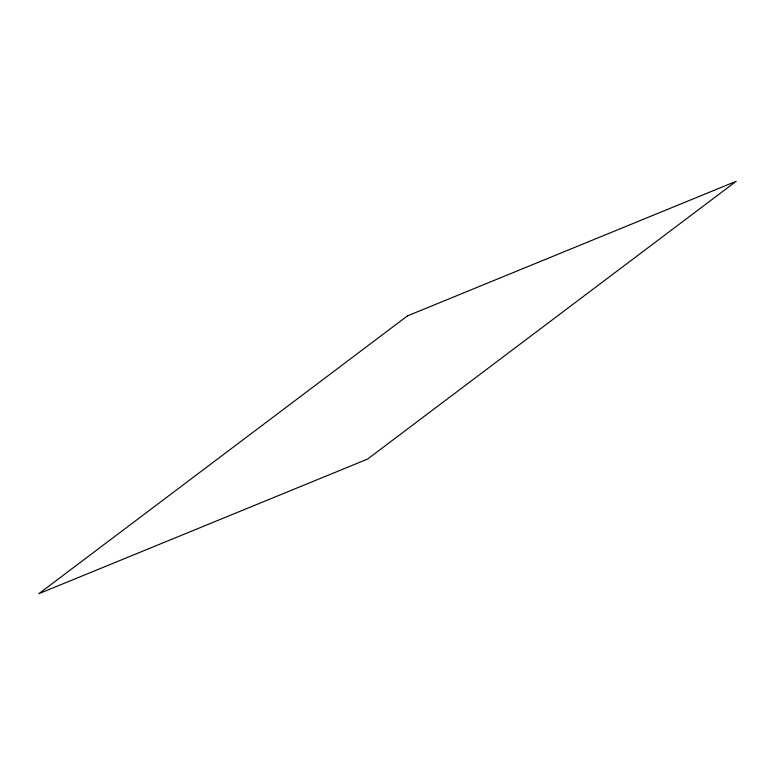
<?xml version="1.0" encoding="UTF-8"?>
<svg xmlns="http://www.w3.org/2000/svg" width="775" height="775" viewBox="0 0 775 775"><rect width="100%" height="100%" fill="white"/><g stroke="black" fill="none" stroke-linecap="round" stroke-linejoin="round"><path stroke-width="1.16" d="M407.476 315.89L38.75 593.747L367.524 459.11L736.25 181.253L407.476 315.89"/></g></svg>
